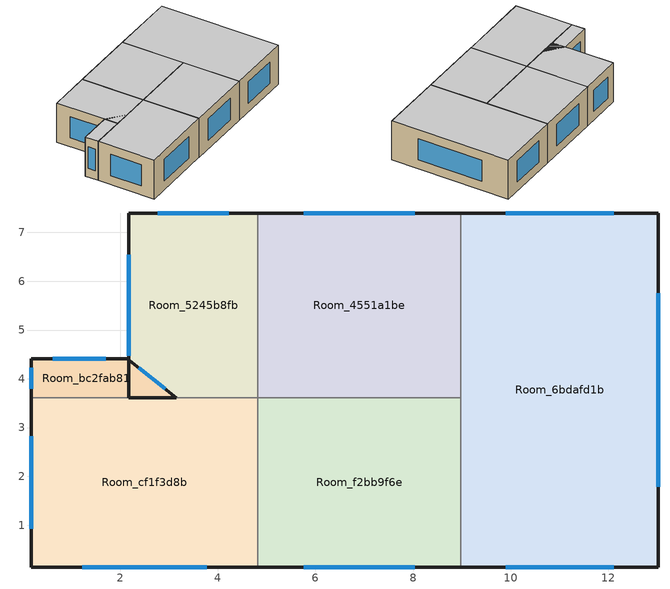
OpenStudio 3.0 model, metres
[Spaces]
Room_5245b8fb
 floor adiabatic (Generic Interior Floor): 4.82,7.4 4.82,3.61 2.17,3.61 2.17,7.4 z0
 wall outside: 4.82,7.4 2.17,7.4 2.17,3.61 z0:2.5
 wall to Room_cf1f3d8b: 2.17,3.61 3.15,3.61 4.82,3.61 z0:2.5
 wall to Room_4551a1be: 4.82,3.61 4.82,7.4 z0:2.5
 window: 4.22,7.4 2.77,7.4 / 2.17,6.54 2.17,4.47 z0.57:1.93
 ceiling adiabatic (Generic Interior Ceiling): 4.82,3.61 4.82,7.4 2.17,7.4 2.17,3.61 z2.5
Room_bc2fab81
 floor adiabatic (Generic Interior Floor): 2.15,4.41 3.15,3.61 0.17,3.61 0.17,4.41 z0
 wall outside: 2.17,3.61 3.15,3.61 2.15,4.41 0.17,4.41 0.17,3.61 z0:2.5
 wall to Room_cf1f3d8b: 0.17,3.61 2.17,3.61 z0:2.5
 window: 2.92,3.79 2.37,4.23 / 1.7,4.41 0.62,4.41 / 0.17,4.23 0.17,3.79 z0.57:1.93
 ceiling adiabatic (Generic Interior Ceiling): 3.15,3.61 2.15,4.41 0.17,4.41 0.17,3.61 z2.5
Room_4551a1be
 floor adiabatic (Generic Interior Floor): 8.98,7.4 8.98,3.61 4.82,3.61 4.82,7.4 z0
 wall outside: 8.98,7.4 4.82,7.4 z0:2.5
 wall to Room_f2bb9f6e: 4.82,3.61 8.98,3.61 z0:2.5
 wall to Room_6bdafd1b: 8.98,3.61 8.98,7.4 z0:2.5
 window: 8.04,7.4 5.76,7.4 z0.57:1.93
 ceiling adiabatic (Generic Interior Ceiling): 8.98,3.61 8.98,7.4 4.82,7.4 4.82,3.61 z2.5
Room_cf1f3d8b
 floor adiabatic (Generic Interior Floor): 4.82,3.61 4.82,0.14 0.17,0.14 0.17,3.61 z0
 wall outside: 0.17,3.61 0.17,0.14 4.82,0.14 z0:2.5
 wall to Room_f2bb9f6e: 4.82,0.14 4.82,3.61 z0:2.5
 window: 1.22,0.14 3.77,0.14 / 0.17,2.82 0.17,0.93 z0.57:1.93
 ceiling adiabatic (Generic Interior Ceiling): 4.82,0.14 4.82,3.61 0.17,3.61 0.17,0.14 z2.5
Room_f2bb9f6e
 floor adiabatic (Generic Interior Floor): 8.98,3.61 8.98,0.14 4.82,0.14 4.82,3.61 z0
 wall outside: 4.82,0.14 8.98,0.14 z0:2.5
 wall to Room_6bdafd1b: 8.98,0.14 8.98,3.61 z0:2.5
 window: 5.76,0.14 8.04,0.14 z0.57:1.93
 ceiling adiabatic (Generic Interior Ceiling): 8.98,0.14 8.98,3.61 4.82,3.61 4.82,0.14 z2.5
Room_6bdafd1b
 floor adiabatic (Generic Interior Floor): 13.03,7.4 13.03,0.14 8.98,0.14 8.98,7.4 z0
 wall outside: 8.98,0.14 13.03,0.14 13.03,7.4 8.98,7.4 z0:2.5
 window: 9.9,0.14 12.11,0.14 / 13.03,1.78 13.03,5.76 / 12.11,7.4 9.9,7.4 z0.57:1.93
 ceiling adiabatic (Generic Interior Ceiling): 13.03,0.14 13.03,7.4 8.98,7.4 8.98,0.14 z2.5
[Building]
Building 1: North Axis {deg}=-0; Default Construction Set=Default Generic Construction Set; Standards Building Type=MediumOffice
[Site]
Site 1: Terrain=City
[SizingPeriod:DesignDay] Barometric Pressure {Pa}=101253; Sky Clearness=0; Snow Indicator=0; Day of Month=21; Daylight Saving Time Indicator=0; Dry-Bulb Temperature Range Modifier Type=DefaultMultipliers
Name | Maximum Dry-Bulb Temperature {C} | Daily Dry-Bulb Temperature Range {deltaC} | Humidity Indicating Conditions at Maximum Dry-Bulb | Wind Speed {m/s} | Wind Direction {deg} | Month | Day Type | Humidity Indicating Type | Solar Model Indicator | ASHRAE Taub | ASHRAE Taud
Boston Logan IntL Arpt Ann Htg 99.6% Condns DB | -13.6 | 0 | -13.6 | 7.2 | 320 | 1 | WinterDesignDay | Wetbulb | ASHRAEClearSky
Boston Logan IntL Arpt Ann Hum_n 99.6% Condns DP=>MCDB | -12 | 0 | -24.4 | 7.2 | 320 | 1 | WinterDesignDay | Dewpoint | ASHRAEClearSky
Boston Logan IntL Arpt Ann Htg Wind 99.6% Condns WS=>MCDB | 2.1 | 0 | 2.1 | 14.1 | 320 | 1 | WinterDesignDay | Wetbulb | ASHRAEClearSky
Boston Logan IntL Arpt Ann Clg .4% Condns DB=>MWB | 32.7 | 8.4 | 22.9 | 6.3 | 270 | 7 | SummerDesignDay | Wetbulb | ASHRAETau | 0.488 | 1.95
Boston Logan IntL Arpt Ann Clg .4% Condns WB=>MDB | 30.2 | 8.4 | 24.6 | 6.3 | 270 | 7 | SummerDesignDay | Wetbulb | ASHRAETau | 0.488 | 1.95
Boston Logan IntL Arpt Ann Clg .4% Condns DP=>MDB | 27.3 | 8.4 | 22.8 | 6.3 | 270 | 7 | SummerDesignDay | Dewpoint | ASHRAETau | 0.488 | 1.95
Boston Logan IntL Arpt Ann Clg .4% Condns Enth=>MDB | 30.6 | 8.4 | 74100 | 6.3 | 270 | 7 | SummerDesignDay | Enthalpy | ASHRAETau | 0.488 | 1.95
[Material]
Name | Roughness | Thickness {m} | Conductivity {W/m-K} | Density {kg/m3} | Specific Heat {J/kg-K} | Thermal Absorptance | Solar Absorptance | Visible Absorptance
Generic Roof Membrane | MediumRough | 0.01 | 0.16 | 1120 | 1460 | 0.9 | 0.65 | 0.65
Generic Acoustic Tile | MediumSmooth | 0.02 | 0.06 | 368 | 590 | 0.9 | 0.2 | 0.2
Generic 25mm Wood | MediumSmooth | 0.0254 | 0.15 | 608 | 1630 | 0.9 | 0.5 | 0.5
Generic HW Concrete | MediumRough | 0.2 | 1.95 | 2240 | 900 | 0.9 | 0.8 | 0.8
Generic Gypsum Board | MediumSmooth | 0.0127 | 0.16 | 800 | 1090 | 0.9 | 0.5 | 0.5
Generic Wall Air Gap | Smooth | 0.1 | 0.667 | 1.28 | 1000 | 0.9 | 0.7 | 0.7
Generic Ceiling Air Gap | Smooth | 0.1 | 0.556 | 1.28 | 1000 | 0.9 | 0.7 | 0.7
Generic Brick | MediumRough | 0.1 | 0.9 | 1920 | 790 | 0.9 | 0.65 | 0.65
Generic 50mm Insulation; Generic 25mm Insulation | MediumRough | 0.05 | 0.03 | 43 | 1210 | 0.9 | 0.7 | 0.7
Generic Painted Metal | Smooth | 0.0015 | 45 | 7690 | 410 | 0.9 | 0.5 | 0.5
Generic LW Concrete | MediumRough | 0.1 | 0.53 | 1280 | 840 | 0.9 | 0.8 | 0.8
Material 1 | Smooth | 0.1 | 0.1 | 0.1 | 100 |  | 0.65 | 0.65
[WindowMaterial:Gas]
Generic Window Air Gap: Gas Type=Air; Thickness {m}=0.0127
[WindowMaterial:Glazing] Optical Data Type=SpectralAverage; Thickness {m}=0.006; Infrared Transmittance at Normal Incidence=0; Front Side Infrared Hemispherical Emissivity=0.84; Conductivity {W/m-K}=1; Dirt Correction Factor for Solar and Visible Transmittance=1; Solar Diffusing=No
Name | Solar Transmittance at Normal Incidence | Front Side Solar Reflectance at Normal Incidence | Back Side Solar Reflectance at Normal Incidence | Visible Transmittance at Normal Incidence | Front Side Visible Reflectance at Normal Incidence | Back Side Visible Reflectance at Normal Incidence | Back Side Infrared Hemispherical Emissivity
Generic Low-e Glass | 0.45 | 0.36 | 0.36 | 0.71 | 0.21 | 0.21 | 0.047
Generic Clear Glass | 0.77 | 0.07 | 0.07 | 0.88 | 0.08 | 0.08 | 0.84
[Construction]
Generic Interior Door: Generic 25mm Wood
Generic Single Pane: Generic Clear Glass
Generic Shade: Material 1
Generic Interior Ceiling: Generic LW Concrete, Generic Ceiling Air Gap, Generic Acoustic Tile
Generic Interior Wall: Generic Gypsum Board, Generic Wall Air Gap, Generic Gypsum Board
Generic Exposed Floor: Generic Painted Metal, Generic Ceiling Air Gap, Generic 50mm Insulation, Generic LW Concrete
Generic Interior Floor: Generic Acoustic Tile, Generic Ceiling Air Gap, Generic LW Concrete
Generic Ground Slab: Generic 50mm Insulation, Generic HW Concrete
Generic Roof: Generic Roof Membrane, Generic 50mm Insulation, Generic LW Concrete, Generic Ceiling Air Gap, Generic Acoustic Tile
Generic Exterior Wall: Generic Brick, Generic LW Concrete, Generic 50mm Insulation, Generic Wall Air Gap, Generic Gypsum Board
Generic Underground Wall: Generic 50mm Insulation, Generic HW Concrete, Generic Wall Air Gap, Generic Gypsum Board
Generic Underground Roof: Generic 50mm Insulation, Generic HW Concrete, Generic Ceiling Air Gap, Generic Acoustic Tile
Generic Double Pane: Generic Low-e Glass, Generic Window Air Gap, Generic Clear Glass
Generic Exterior Door: Generic Painted Metal, Generic 25mm Insulation, Generic Painted Metal
[Construction:AirBoundary]
Generic Air Boundary: GroupedZones, GroupedZones, None, 0
[DefaultConstructionSet]
Default Generic Construction Set: Default Exterior Surface Constructions=Default Surface Constructions 2; Default Interior Surface Constructions=Default Surface Constructions 1; Default Ground Contact Surface Constructions=Default Surface Constructions 3; Default Exterior SubSurface Constructions=Default Sub Surface Constructions 2; Default Interior SubSurface Constructions=Default Sub Surface Constructions 1; Interior Partition Construction=Generic Air Boundary; Space Shading Construction=Generic Shade; Adiabatic Surface Construction=Generic Interior Wall
[DefaultSurfaceConstructions]
Name | Floor Construction | Wall Construction | Roof Ceiling Construction
Default Surface Constructions 1 | Generic Interior Floor | Generic Interior Wall | Generic Interior Ceiling
Default Surface Constructions 2 | Generic Exposed Floor | Generic Exterior Wall | Generic Roof
Default Surface Constructions 3 | Generic Ground Slab | Generic Underground Wall | Generic Underground Roof
[DefaultSubSurfaceConstructions]
Name | Fixed Window Construction | Operable Window Construction | Door Construction | Glass Door Construction | Overhead Door Construction | Skylight Construction
Default Sub Surface Constructions 1 | Generic Single Pane | Generic Single Pane | Generic Interior Door | Generic Single Pane
Default Sub Surface Constructions 2 | Generic Double Pane | Generic Double Pane | Generic Exterior Door | Generic Double Pane | Generic Exterior Door | Generic Double Pane
[SpaceType]
Generic Office Program: Design Specification Outdoor Air Object=Generic Office Ventilation
[People:Definition]
Generic Office People: Number of People Calculation Method=People/Area; People per Space Floor Area {person/m2}=0.0565; Fraction Radiant=0.3; Sensible Heat Fraction=Autocalculate
[People]
Generic Office People: People Definition=Generic Office People; Space or SpaceType=Generic Office Program; Number of People Schedule=Generic Office Occupancy; Activity Level Schedule=Seated Adult Activity; Multiplier=1
[Lights:Definition]
Generic Office Lighting: Design Level Calculation Method=Watts/Area; Watts per Space Floor Area {W/m2}=10.55; Fraction Radiant=0.7; Fraction Visible=0.2; Return Air Fraction=0
[Lights]
Generic Office Lighting: Lights Definition=Generic Office Lighting; Space or SpaceType=Generic Office Program; Schedule=Generic Office Lighting; Fraction Replaceable=1
[ElectricEquipment:Definition]
Generic Office Equipment: Design Level Calculation Method=Watts/Area; Watts per Space Floor Area {W/m2}=10.33; Fraction Latent=0; Fraction Radiant=0.5; Fraction Lost=0
[ElectricEquipment]
Generic Office Equipment: Electric Equipment Definition=Generic Office Equipment; Space or SpaceType=Generic Office Program; Schedule=Generic Office Equipment
[SpaceInfiltration:DesignFlowRate]
Generic Office Infiltration: Space or SpaceType=Generic Office Program; Schedule=Generic Office Infiltration; Design Flow Rate Calculation Method=Flow/ExteriorArea; Flow per Exterior Surface Area {m3/s-m2}=0.0002266; Constant Term Coefficient=1; Temperature Term Coefficient=0; Velocity Term Coefficient=0
[DesignSpecification:OutdoorAir]
Generic Office Ventilation: Outdoor Air Flow per Person {m3/s-person}=0.00236; Outdoor Air Flow per Floor Area {m3/s-m2}=0.000305; Outdoor Air Flow Rate {m3/s}=0; Outdoor Air Flow Air Changes per Hour {1/hr}=0
[Space] Space Type=Generic Office Program; Building Story=Story_e3951aa2
Name | Thermal Zone
Room_5245b8fb | Room_5245b8fb
Room_bc2fab81 | Room_bc2fab81
Room_4551a1be | Room_4551a1be
Room_cf1f3d8b | Room_cf1f3d8b
Room_f2bb9f6e | Room_f2bb9f6e
Room_6bdafd1b | Room_6bdafd1b
[ThermalZone] Use Ideal Air Loads=No
Name | Thermostat
Room_5245b8fb | Thermostat Setpoint Dual Setpoint 1
Room_bc2fab81 | Thermostat Setpoint Dual Setpoint 2
Room_4551a1be | Thermostat Setpoint Dual Setpoint 3
Room_cf1f3d8b | Thermostat Setpoint Dual Setpoint 4
Room_f2bb9f6e | Thermostat Setpoint Dual Setpoint 5
Room_6bdafd1b | Thermostat Setpoint Dual Setpoint 6
[Sizing:Zone] Zone Cooling Design Supply Air Temperature Input Method=SupplyAirTemperature; Zone Cooling Design Supply Air Temperature {C}=14; Zone Cooling Design Supply Air Temperature Difference {deltaC}=11.11; Zone Heating Design Supply Air Temperature Input Method=SupplyAirTemperature; Zone Heating Design Supply Air Temperature {C}=40; Zone Heating Design Supply Air Temperature Difference {deltaC}=11.11; Zone Cooling Design Supply Air Humidity Ratio {kg-H2O/kg-air}=0.0085; Zone Heating Design Supply Air Humidity Ratio {kg-H2O/kg-air}=0.008; Cooling Design Air Flow Method=DesignDay; Heating Design Air Flow Method=DesignDay; Account for Dedicated Outdoor Air System=No; Dedicated Outdoor Air System Control Strategy=NeutralSupplyAir; Dedicated Outdoor Air Low Setpoint Temperature for Design {C}=autosize; Dedicated Outdoor Air High Setpoint Temperature for Design {C}=autosize
Room_5245b8fb; Room_bc2fab81; Room_4551a1be; Room_cf1f3d8b; Room_f2bb9f6e; Room_6bdafd1b
[Zone equipment]
Room_5245b8fb: Room_5245b8fb Ideal Loads Air System
Room_bc2fab81: Room_bc2fab81 Ideal Loads Air System
Room_4551a1be: Room_4551a1be Ideal Loads Air System
Room_cf1f3d8b: Room_cf1f3d8b Ideal Loads Air System
Room_f2bb9f6e: Room_f2bb9f6e Ideal Loads Air System
Room_6bdafd1b: Room_6bdafd1b Ideal Loads Air System
[BuildingStory]
Story_e3951aa2
[ThermostatSetpoint:DualSetpoint] Heating Setpoint Temperature Schedule=Generic Office Heating; Cooling Setpoint Temperature Schedule=Generic Office Cooling
Thermostat Setpoint Dual Setpoint 1; Thermostat Setpoint Dual Setpoint 2; Thermostat Setpoint Dual Setpoint 3; Thermostat Setpoint Dual Setpoint 4; Thermostat Setpoint Dual Setpoint 5; Thermostat Setpoint Dual Setpoint 6
[ZoneHVAC:IdealLoadsAirSystem] Maximum Heating Supply Air Temperature {C}=50; Minimum Cooling Supply Air Temperature {C}=13; Heating Limit=LimitCapacity; Maximum Sensible Heating Capacity {W}=autosize; Cooling Limit=LimitFlowRateAndCapacity; Maximum Cooling Air Flow Rate {m3/s}=autosize; Maximum Total Cooling Capacity {W}=autosize; Demand Controlled Ventilation Type=None; Outdoor Air Economizer Type=DifferentialDryBulb; Sensible Heat Recovery Effectiveness=0; Latent Heat Recovery Effectiveness=0
Room_5245b8fb Ideal Loads Air System; Room_bc2fab81 Ideal Loads Air System; Room_4551a1be Ideal Loads Air System; Room_cf1f3d8b Ideal Loads Air System; Room_f2bb9f6e Ideal Loads Air System; Room_6bdafd1b Ideal Loads Air System
[Schedule:Ruleset]
Name | Default Day Schedule | Summer Design Day Schedule | Winter Design Day Schedule | Holiday Schedule
Generic Office Infiltration | Schedule Day 1 | OfficeMedium INFIL_SCH_PNNL_Wkdy_SmrDsn 1 | OfficeMedium INFIL_SCH_PNNL_Sat_WntrDsn 1 | OfficeMedium INFIL_SCH_PNNL_Default 1
Generic Office Heating | Schedule Day 4 | OfficeMedium HTGSETP_SCH_YES_OPTIMUM_Default_SmrDsn 1 | OfficeMedium HTGSETP_SCH_YES_OPTIMUM_WntrDsn 1 | OfficeMedium HTGSETP_SCH_YES_OPTIMUM_Default 1
Generic Office Equipment | Schedule Day 7 | OfficeMedium BLDG_EQUIP_SCH_2013_SmrDsn 1 | OfficeMedium BLDG_EQUIP_SCH_2013_WntrDsn 1 | OfficeMedium BLDG_EQUIP_SCH_2013_Sat 1
Generic Office Cooling | Schedule Day 10 | OfficeMedium CLGSETP_SCH_YES_OPTIMUM_SmrDsn 1 | OfficeMedium CLGSETP_SCH_YES_OPTIMUM_Default_WntrDsn 1 | OfficeMedium CLGSETP_SCH_YES_OPTIMUM_Default 1
Seated Adult Activity | Schedule Day 13
Generic Office Lighting | Schedule Day 14 | OfficeMedium BLDG_LIGHT_SCH_2013_SmrDsn 1 | OfficeMedium BLDG_LIGHT_SCH_2013_WntrDsn 1 | OfficeMedium BLDG_LIGHT_SCH_2013_Sat 1
Generic Office Occupancy | Schedule Day 17 | OfficeMedium BLDG_OCC_SCH_SmrDsn 1 | OfficeMedium BLDG_OCC_SCH_WntrDsn 1 | OfficeMedium BLDG_OCC_SCH_Default 1
[Schedule:Day]
Schedule Day 1; OfficeMedium INFIL_SCH_PNNL_Default 1; OfficeMedium BLDG_EQUIP_SCH_2013_SmrDsn 1; OfficeMedium BLDG_LIGHT_SCH_2013_SmrDsn 1: 24, 0, 1
OfficeMedium INFIL_SCH_PNNL_Wkdy_SmrDsn 1; Schedule Day 2: 6, 0, 1, 22, 0, 0.25, 24, 0, 1
OfficeMedium INFIL_SCH_PNNL_Sat_WntrDsn 1; Schedule Day 3: 6, 0, 1, 18, 0, 0.25, 24, 0, 1
Schedule Day 4; OfficeMedium HTGSETP_SCH_YES_OPTIMUM_Default 1; OfficeMedium HTGSETP_SCH_YES_OPTIMUM_Default_SmrDsn 1: 24, 0, 15.6
OfficeMedium HTGSETP_SCH_YES_OPTIMUM_WntrDsn 1: 5, 0, 15.6, 6, 0, 17.6, 7, 0, 19.6, 22, 0, 21, 24, 0, 15.6
Schedule Day 5: 5, 0, 15.6, 6, 0, 17.8, 7, 0, 20, 22, 0, 21, 24, 0, 15.6
Schedule Day 6: 5, 0, 15.6, 6, 0, 17.8, 7, 0, 20, 17, 0, 21, 24, 0, 15.6
Schedule Day 7: 6, 0, 0.230755, 18, 0, 0.288107, 24, 0, 0.230755
OfficeMedium BLDG_EQUIP_SCH_2013_Sat 1; Schedule Day 9: 6, 0, 0.230755, 8, 0, 0.381235, 12, 0, 0.476543, 17, 0, 0.33358, 19, 0, 0.285926, 24, 0, 0.230755
OfficeMedium BLDG_EQUIP_SCH_2013_WntrDsn 1; OfficeMedium BLDG_LIGHT_SCH_2013_WntrDsn 1; OfficeMedium BLDG_OCC_SCH_WntrDsn 1: 24, 0, 0
Schedule Day 8: 6, 0, 0.307674, 8, 0, 0.381235, 12, 0, 0.857778, 13, 0, 0.76247, 17, 0, 0.857778, 18, 0, 0.476543, 24, 0, 0.381235
Schedule Day 10; OfficeMedium CLGSETP_SCH_YES_OPTIMUM_Default 1; OfficeMedium CLGSETP_SCH_YES_OPTIMUM_Default_WntrDsn 1: 24, 0, 26.7
OfficeMedium CLGSETP_SCH_YES_OPTIMUM_SmrDsn 1: 5, 0, 26.7, 6, 0, 25.7, 7, 0, 25, 22, 0, 24, 24, 0, 26.7
Schedule Day 11: 5, 0, 26.7, 6, 0, 25.6, 7, 0, 25, 22, 0, 24, 24, 0, 26.7
Schedule Day 12: 5, 0, 26.7, 6, 0, 25.7, 7, 0, 25, 17, 0, 24, 24, 0, 26.7
Schedule Day 13: 24, 0, 120
Schedule Day 14: 6, 0, 0.05, 18, 0, 0.0431163, 24, 0, 0.05
OfficeMedium BLDG_LIGHT_SCH_2013_Sat 1; Schedule Day 16: 6, 0, 0.05, 8, 0, 0.0862326, 12, 0, 0.258698, 17, 0, 0.129349, 19, 0, 0.0431163, 24, 0, 0.05
Schedule Day 15: 5, 0, 0.05, 6, 0, 0.1, 7, 0, 0.0862326, 8, 0, 0.258698, 17, 0, 0.776093, 18, 0, 0.431163, 20, 0, 0.258698, 22, 0, 0.172465, 23, 0, 0.0862326, 24, 0, 0.0431163
Schedule Day 17; OfficeMedium BLDG_OCC_SCH_Default 1: 6, 0, 0, 18, 0, 0.05, 24, 0, 0
OfficeMedium BLDG_OCC_SCH_SmrDsn 1: 6, 0, 0, 22, 0, 1, 24, 0, 0.05
Schedule Day 18: 6, 0, 0, 7, 0, 0.1, 8, 0, 0.2, 12, 0, 0.95, 13, 0, 0.5, 17, 0, 0.95, 18, 0, 0.3, 22, 0, 0.1, 24, 0, 0.05
Schedule Day 19: 6, 0, 0, 8, 0, 0.1, 12, 0, 0.3, 17, 0, 0.1, 19, 0, 0.05, 24, 0, 0
[Schedule:Rule] Apply Sunday=No; Date Specification Type=DateRange; Start Month=1; Start Day=1; End Month=12; End Day=31
Name | Schedule Ruleset | Rule Order | Day Schedule | Apply Monday | Apply Tuesday | Apply Wednesday | Apply Thursday | Apply Friday | Apply Saturday
Schedule Rule 1 | Generic Office Infiltration | 0 | Schedule Day 2 | Yes | Yes | Yes | Yes | Yes | No
Schedule Rule 2 | Generic Office Infiltration | 1 | Schedule Day 3 | No | No | No | No | No | Yes
Schedule Rule 3 | Generic Office Heating | 0 | Schedule Day 5 | Yes | Yes | Yes | Yes | Yes | No
Schedule Rule 4 | Generic Office Heating | 1 | Schedule Day 6 | No | No | No | No | No | Yes
Schedule Rule 5 | Generic Office Equipment | 0 | Schedule Day 8 | Yes | Yes | Yes | Yes | Yes | No
Schedule Rule 6 | Generic Office Equipment | 1 | Schedule Day 9 | No | No | No | No | No | Yes
Schedule Rule 7 | Generic Office Cooling | 0 | Schedule Day 11 | Yes | Yes | Yes | Yes | Yes | No
Schedule Rule 8 | Generic Office Cooling | 1 | Schedule Day 12 | No | No | No | No | No | Yes
Schedule Rule 9 | Generic Office Lighting | 0 | Schedule Day 15 | Yes | Yes | Yes | Yes | Yes | No
Schedule Rule 10 | Generic Office Lighting | 1 | Schedule Day 16 | No | No | No | No | No | Yes
Schedule Rule 11 | Generic Office Occupancy | 0 | Schedule Day 18 | Yes | Yes | Yes | Yes | Yes | No
Schedule Rule 12 | Generic Office Occupancy | 1 | Schedule Day 19 | No | No | No | No | No | Yes
